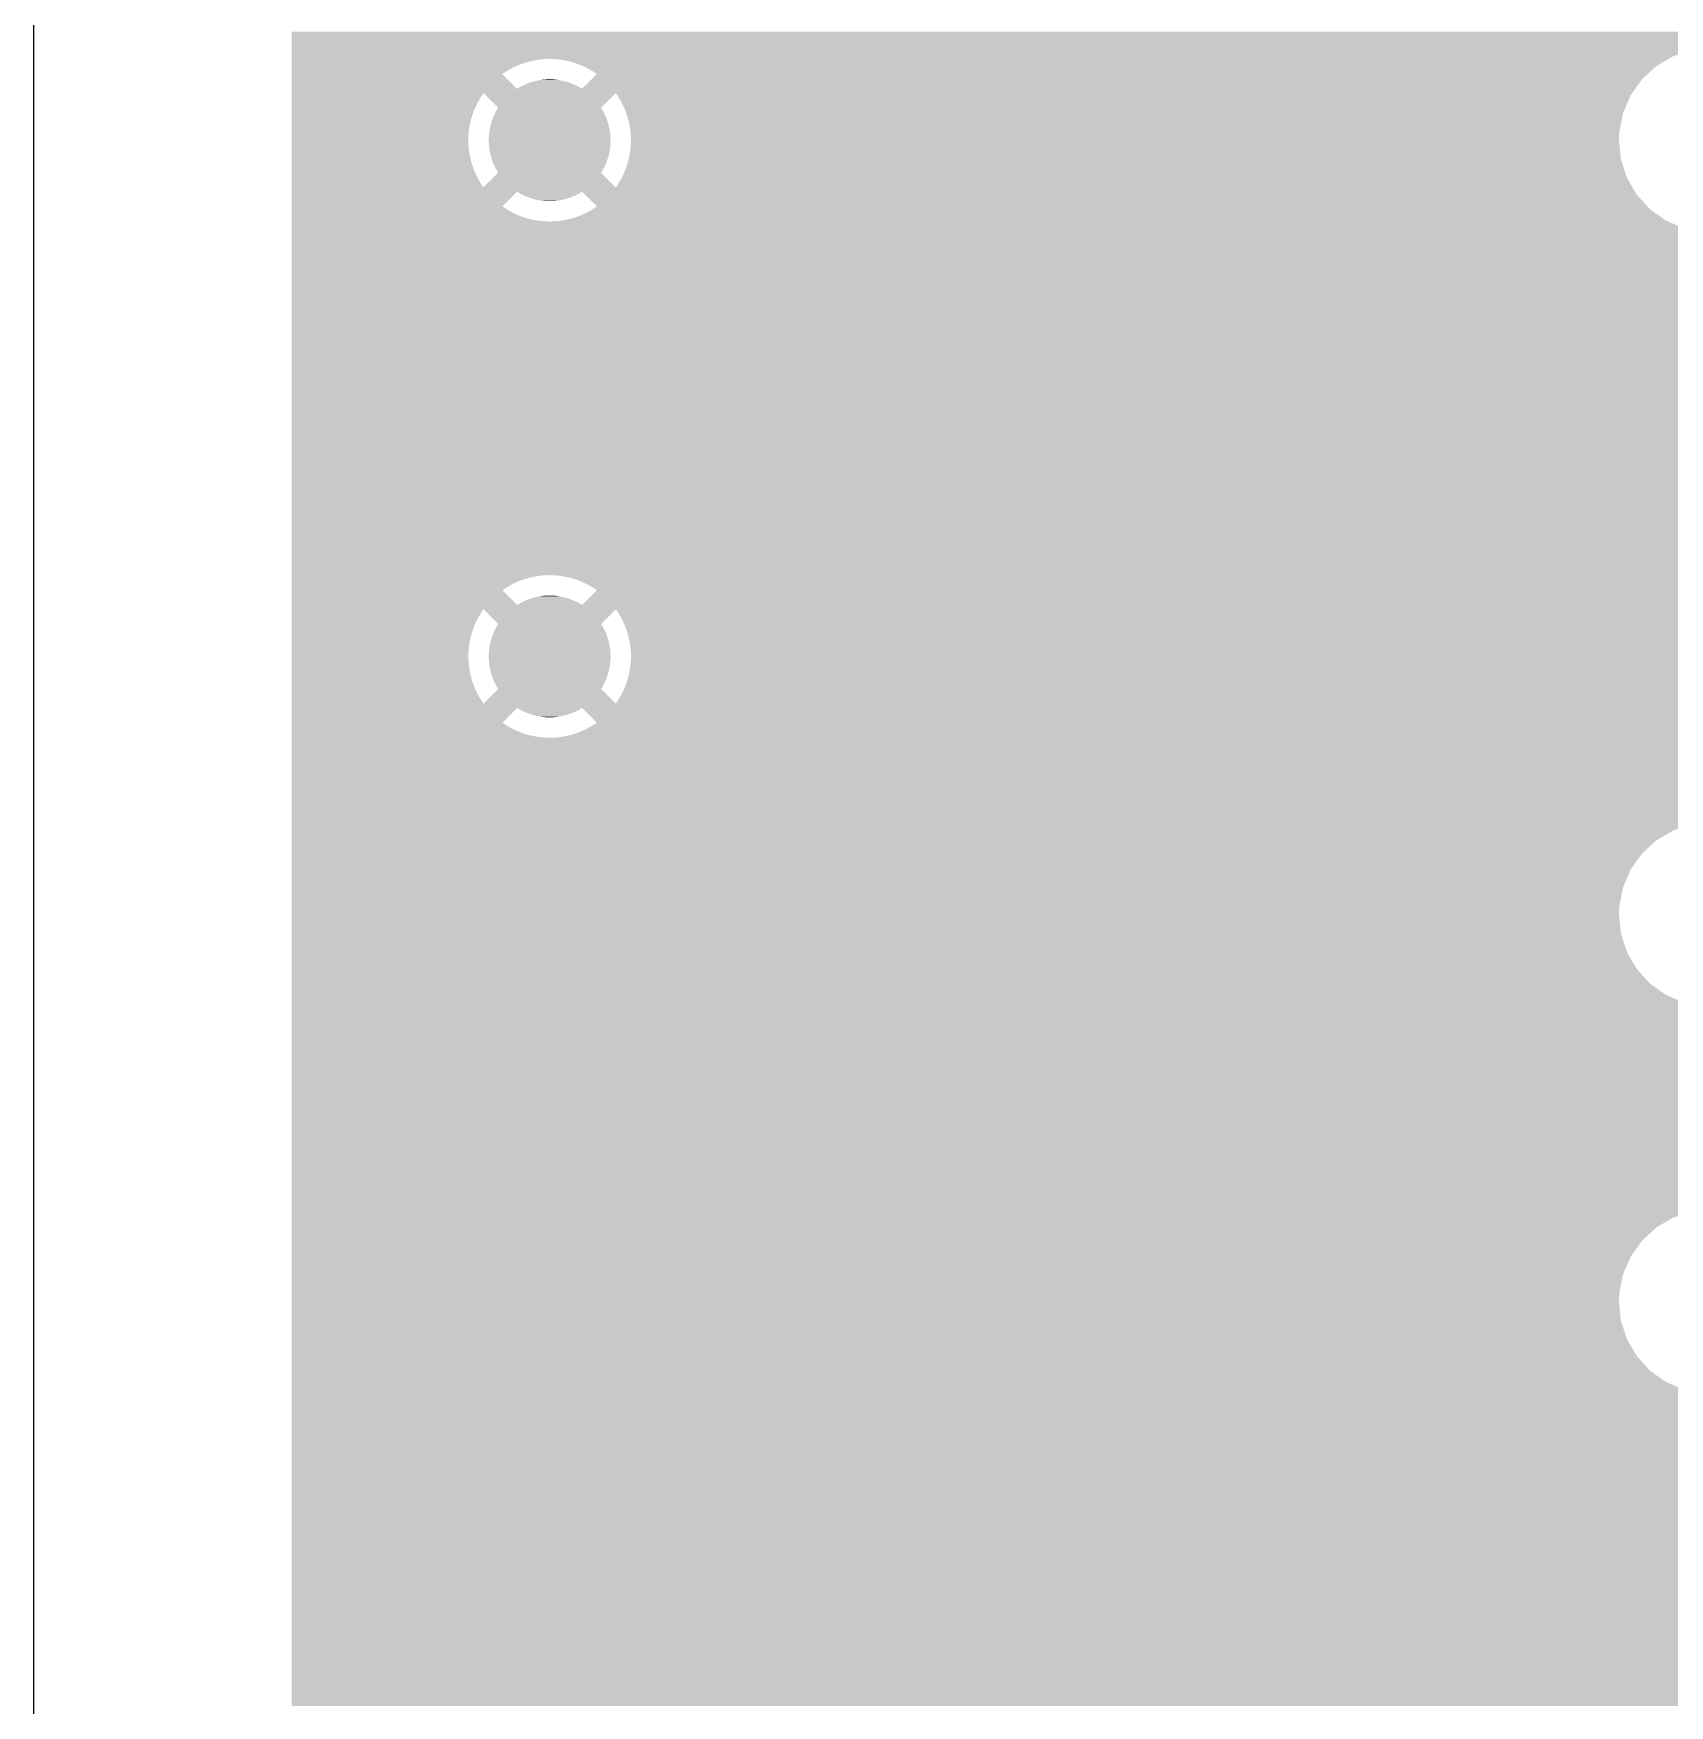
# Model space of a CAD drawing. Extents: x 295 to 953, y 10 to 290.
# Drawn here: x 580.48 to 596.58, y 150.48 to 166.94 of the extents above; entities that cross this region are included whole.
import ezdxf

# ---------------------------------------------------------------- set-up
doc = ezdxf.new("R2010")
doc.units = 0
doc.header["$LTSCALE"] = 5
doc.header["$MEASUREMENT"] = 0
doc.layers.add('FROMC1', color=7, linetype='CONTINUOUS')

msp = doc.modelspace()

# ---------------------------------------------------------------- linework, layer by layer
at = {"layer": 'FROMC1'}
msp.add_line((580.478, 263.995), (580.478, 75.999), dxfattribs=at)
msp.add_line((580.478, 263.995), (580.478, 75.999), dxfattribs=at)
for points in [[(583.018, 166.919), (583.018, 166.954), (626.929, 166.919), (626.925, 166.954)], [(583.018, 166.899), (583.018, 166.919), (612.037, 166.899), (612.228, 166.919)], [(583.018, 166.839), (583.018, 166.899), (611.855, 166.839), (612.037, 166.899)], [(583.018, 166.792), (583.018, 166.839), (611.775, 166.792), (611.855, 166.839)], [(583.018, 166.772), (583.018, 166.792), (596.797, 166.772), (596.988, 166.792)], [(583.018, 166.712), (583.018, 166.772), (596.615, 166.712), (596.797, 166.772)], [(583.018, 166.685), (583.018, 166.712), (596.569, 166.685), (596.615, 166.712)], [(583.018, 166.682), (583.018, 166.685), (585.483, 166.682), (585.54, 166.685)], [(583.018, 166.674), (583.018, 166.682), (585.427, 166.674), (585.483, 166.682)], [(583.018, 166.663), (583.018, 166.674), (585.371, 166.663), (585.427, 166.674)], [(583.018, 166.648), (583.018, 166.663), (585.316, 166.648), (585.371, 166.663)], [(583.018, 166.629), (583.018, 166.648), (585.262, 166.629), (585.316, 166.648)], [(583.018, 166.606), (583.018, 166.629), (585.21, 166.606), (585.262, 166.629)], [(583.018, 166.579), (583.018, 166.606), (585.159, 166.579), (585.21, 166.606)], [(583.018, 166.549), (583.018, 166.579), (585.111, 166.549), (585.159, 166.579)], [(583.018, 166.536), (583.018, 166.549), (585.093, 166.536), (585.111, 166.549)], [(585.597, 166.684), (585.54, 166.685), (596.568, 166.684), (596.569, 166.685)], [(585.654, 166.679), (585.597, 166.684), (596.56, 166.679), (596.568, 166.684)], [(585.71, 166.67), (585.654, 166.679), (596.544, 166.67), (596.56, 166.679)], [(585.766, 166.658), (585.71, 166.67), (596.522, 166.658), (596.544, 166.67)], [(585.82, 166.641), (585.766, 166.658), (596.494, 166.641), (596.522, 166.658)], [(585.873, 166.62), (585.82, 166.641), (596.458, 166.62), (596.494, 166.641)], [(585.885, 166.615), (585.873, 166.62), (596.449, 166.615), (596.458, 166.62)], [(585.925, 166.596), (585.885, 166.615), (596.429, 166.596), (596.449, 166.615)], [(585.975, 166.568), (585.925, 166.596), (596.398, 166.568), (596.429, 166.596)], [(586.022, 166.536), (585.975, 166.568), (596.364, 166.536), (596.398, 166.568)], [(583.018, 166.392), (583.018, 166.536), (585.237, 166.392), (585.093, 166.536)], [(583.018, 166.35), (583.018, 166.392), (596.211, 166.35), (596.242, 166.392)], [(583.018, 166.392), (583.018, 166.392), (585.238, 166.392), (585.237, 166.392)], [(585.238, 166.392), (585.266, 166.409), (585.878, 166.392), (585.848, 166.409)], [(585.266, 166.409), (585.281, 166.416), (585.848, 166.409), (585.835, 166.416)], [(585.281, 166.416), (585.31, 166.431), (585.835, 166.416), (585.804, 166.431)], [(585.31, 166.431), (585.326, 166.437), (585.804, 166.431), (585.79, 166.437)], [(585.326, 166.437), (585.356, 166.45), (585.79, 166.437), (585.758, 166.45)], [(585.356, 166.45), (585.373, 166.455), (585.758, 166.45), (585.744, 166.455)], [(585.373, 166.455), (585.403, 166.464), (585.744, 166.455), (585.71, 166.464)], [(585.403, 166.464), (585.421, 166.468), (585.71, 166.464), (585.696, 166.468)], [(585.421, 166.468), (585.451, 166.475), (585.696, 166.468), (585.661, 166.475)], [(585.451, 166.475), (585.47, 166.478), (585.661, 166.475), (585.648, 166.478)], [(585.47, 166.478), (585.5, 166.482), (585.648, 166.478), (585.611, 166.482)], [(585.5, 166.482), (585.524, 166.483), (585.611, 166.482), (585.599, 166.483)], [(585.524, 166.483), (585.55, 166.484), (585.599, 166.483), (585.55, 166.484)], [(585.878, 166.392), (585.971, 166.485), (596.242, 166.392), (596.308, 166.485)], [(585.971, 166.485), (586.022, 166.536), (596.308, 166.485), (596.364, 166.536)], [(583.018, 166.302), (583.018, 166.35), (584.875, 166.302), (584.906, 166.35)], [(583.018, 166.252), (583.018, 166.302), (584.847, 166.252), (584.875, 166.302)], [(583.018, 166.201), (583.018, 166.252), (584.822, 166.201), (584.847, 166.252)], [(585.051, 166.205), (584.906, 166.35), (586.064, 166.205), (586.209, 166.35)], [(586.223, 166.329), (586.209, 166.35), (596.197, 166.329), (596.211, 166.35)], [(586.231, 166.317), (586.223, 166.329), (596.192, 166.317), (596.197, 166.329)], [(586.26, 166.268), (586.231, 166.317), (596.171, 166.268), (596.192, 166.317)], [(586.286, 166.217), (586.26, 166.268), (596.149, 166.217), (596.171, 166.268)], [(586.307, 166.164), (586.286, 166.217), (596.126, 166.164), (596.149, 166.217)], [(583.018, 166.148), (583.018, 166.201), (584.802, 166.148), (584.822, 166.201)], [(583.018, 166.093), (583.018, 166.148), (584.785, 166.093), (584.802, 166.148)], [(583.018, 166.038), (583.018, 166.093), (584.772, 166.038), (584.785, 166.093)], [(584.977, 166.032), (584.988, 166.071), (586.139, 166.032), (586.127, 166.071)], [(584.988, 166.071), (584.991, 166.079), (586.127, 166.071), (586.125, 166.079)], [(584.991, 166.079), (585.005, 166.118), (586.125, 166.079), (586.11, 166.118)], [(585.005, 166.118), (585.009, 166.125), (586.11, 166.118), (586.107, 166.125)], [(585.009, 166.125), (585.026, 166.162), (586.107, 166.125), (586.089, 166.162)], [(585.026, 166.162), (585.03, 166.169), (586.089, 166.162), (586.085, 166.169)], [(585.03, 166.169), (585.051, 166.205), (586.085, 166.169), (586.064, 166.205)], [(586.311, 166.153), (586.307, 166.164), (596.121, 166.153), (596.126, 166.164)], [(586.325, 166.11), (586.311, 166.153), (596.113, 166.11), (596.121, 166.153)], [(586.339, 166.055), (586.325, 166.11), (596.102, 166.055), (596.113, 166.11)], [(586.35, 165.999), (586.339, 166.055), (596.091, 165.999), (596.102, 166.055)], [(583.018, 165.981), (583.018, 166.038), (584.763, 165.981), (584.772, 166.038)], [(583.018, 165.924), (583.018, 165.981), (584.758, 165.924), (584.763, 165.981)], [(583.018, 165.867), (583.018, 165.924), (584.758, 165.867), (584.758, 165.924)], [(584.958, 165.885), (584.96, 165.926), (586.157, 165.885), (586.155, 165.926)], [(584.96, 165.844), (584.958, 165.885), (586.156, 165.844), (586.157, 165.885)], [(584.96, 165.934), (584.965, 165.975), (586.155, 165.934), (586.15, 165.975)], [(584.96, 165.926), (584.96, 165.934), (586.155, 165.926), (586.155, 165.934)], [(584.965, 165.975), (584.967, 165.983), (586.15, 165.975), (586.149, 165.983)], [(584.967, 165.983), (584.974, 166.024), (586.149, 165.983), (586.14, 166.024)], [(584.974, 166.024), (584.977, 166.032), (586.14, 166.024), (586.139, 166.032)], [(586.353, 165.965), (586.35, 165.999), (596.084, 165.965), (596.091, 165.999)], [(586.356, 165.942), (586.353, 165.965), (596.083, 165.942), (596.084, 165.965)], [(586.358, 165.885), (586.356, 165.942), (596.081, 165.885), (596.083, 165.942)], [(586.357, 165.846), (586.358, 165.885), (596.085, 165.846), (596.081, 165.885)], [(583.018, 165.811), (583.018, 165.867), (584.761, 165.811), (584.758, 165.867)], [(583.018, 165.754), (583.018, 165.811), (584.768, 165.754), (584.761, 165.811)], [(583.018, 165.698), (583.018, 165.754), (584.78, 165.698), (584.768, 165.754)], [(584.96, 165.836), (584.96, 165.844), (586.155, 165.836), (586.156, 165.844)], [(584.965, 165.795), (584.96, 165.836), (586.15, 165.795), (586.155, 165.836)], [(584.966, 165.787), (584.965, 165.795), (586.149, 165.787), (586.15, 165.795)], [(584.975, 165.746), (584.966, 165.787), (586.141, 165.746), (586.149, 165.787)], [(584.976, 165.738), (584.975, 165.746), (586.139, 165.738), (586.141, 165.746)], [(584.988, 165.699), (584.976, 165.738), (586.127, 165.699), (586.139, 165.738)], [(586.334, 165.694), (586.343, 165.732), (596.101, 165.694), (596.097, 165.732)], [(586.343, 165.732), (586.352, 165.789), (596.097, 165.732), (596.091, 165.789)], [(586.352, 165.789), (586.357, 165.846), (596.091, 165.789), (596.085, 165.846)], [(583.018, 165.643), (583.018, 165.698), (584.795, 165.643), (584.78, 165.698)], [(583.018, 165.59), (583.018, 165.643), (584.814, 165.59), (584.795, 165.643)], [(583.018, 165.537), (583.018, 165.59), (584.837, 165.537), (584.814, 165.59)], [(584.906, 165.42), (585.051, 165.565), (586.209, 165.42), (586.064, 165.565)], [(584.99, 165.691), (584.988, 165.699), (586.124, 165.691), (586.127, 165.699)], [(585.005, 165.652), (584.99, 165.691), (586.11, 165.652), (586.124, 165.691)], [(585.008, 165.645), (585.005, 165.652), (586.107, 165.645), (586.11, 165.652)], [(585.026, 165.608), (585.008, 165.645), (586.089, 165.608), (586.107, 165.645)], [(585.03, 165.601), (585.026, 165.608), (586.085, 165.601), (586.089, 165.608)], [(585.051, 165.565), (585.03, 165.601), (586.064, 165.565), (586.085, 165.601)], [(586.268, 165.518), (586.293, 165.569), (596.159, 165.518), (596.142, 165.569)], [(586.293, 165.569), (586.313, 165.622), (596.142, 165.569), (596.125, 165.622)], [(586.313, 165.622), (586.33, 165.677), (596.125, 165.622), (596.107, 165.677)], [(586.33, 165.677), (586.334, 165.694), (596.107, 165.677), (596.101, 165.694)], [(583.018, 165.487), (583.018, 165.537), (584.864, 165.487), (584.837, 165.537)], [(583.018, 165.438), (583.018, 165.487), (584.894, 165.438), (584.864, 165.487)], [(583.018, 165.42), (583.018, 165.438), (584.906, 165.42), (584.894, 165.438)], [(583.018, 165.378), (583.018, 165.42), (596.239, 165.378), (596.215, 165.42)], [(586.209, 165.42), (586.24, 165.468), (596.215, 165.42), (596.187, 165.468)], [(586.24, 165.468), (586.265, 165.512), (596.187, 165.468), (596.161, 165.512)], [(586.265, 165.512), (586.268, 165.518), (596.161, 165.512), (596.159, 165.518)], [(583.018, 165.234), (583.018, 165.378), (585.093, 165.234), (585.237, 165.378)], [(583.018, 165.378), (583.018, 165.378), (585.237, 165.378), (585.238, 165.378)], [(583.018, 165.202), (583.018, 165.234), (585.141, 165.202), (585.093, 165.234)], [(585.267, 165.361), (585.238, 165.378), (585.849, 165.361), (585.878, 165.378)], [(585.28, 165.354), (585.267, 165.361), (585.834, 165.354), (585.849, 165.361)], [(585.311, 165.339), (585.28, 165.354), (585.805, 165.339), (585.834, 165.354)], [(585.325, 165.333), (585.311, 165.339), (585.789, 165.333), (585.805, 165.339)], [(585.357, 165.32), (585.325, 165.333), (585.759, 165.32), (585.789, 165.333)], [(585.371, 165.315), (585.357, 165.32), (585.742, 165.315), (585.759, 165.32)], [(585.405, 165.306), (585.371, 165.315), (585.712, 165.306), (585.742, 165.315)], [(585.419, 165.302), (585.405, 165.306), (585.694, 165.302), (585.712, 165.306)], [(585.454, 165.295), (585.419, 165.302), (585.664, 165.295), (585.694, 165.302)], [(585.467, 165.292), (585.454, 165.295), (585.645, 165.292), (585.664, 165.295)], [(585.504, 165.288), (585.467, 165.292), (585.615, 165.288), (585.645, 165.292)], [(585.516, 165.287), (585.504, 165.288), (585.591, 165.287), (585.615, 165.288)], [(585.565, 165.286), (585.516, 165.287), (585.565, 165.286), (585.591, 165.287)], [(585.909, 165.347), (585.878, 165.378), (596.258, 165.347), (596.239, 165.378)], [(586.022, 165.234), (585.909, 165.347), (596.361, 165.234), (596.258, 165.347)], [(585.979, 165.205), (586.004, 165.221), (596.387, 165.205), (596.373, 165.221)], [(586.004, 165.221), (586.022, 165.234), (596.373, 165.221), (596.361, 165.234)], [(583.018, 165.174), (583.018, 165.202), (585.19, 165.174), (585.141, 165.202)], [(583.018, 165.15), (583.018, 165.174), (585.242, 165.15), (585.19, 165.174)], [(583.018, 165.129), (583.018, 165.15), (585.295, 165.129), (585.242, 165.15)], [(583.018, 165.112), (583.018, 165.129), (585.349, 165.112), (585.295, 165.129)], [(583.018, 165.1), (583.018, 165.112), (585.405, 165.1), (585.349, 165.112)], [(583.018, 165.091), (583.018, 165.1), (585.461, 165.091), (585.405, 165.1)], [(583.018, 165.086), (583.018, 165.091), (585.518, 165.086), (585.461, 165.091)], [(583.018, 165.085), (583.018, 165.086), (585.575, 165.085), (585.518, 165.086)], [(583.018, 165.019), (583.018, 165.085), (596.72, 165.019), (596.565, 165.085)], [(585.575, 165.085), (585.632, 165.088), (596.565, 165.085), (596.558, 165.088)], [(585.632, 165.088), (585.679, 165.094), (596.558, 165.088), (596.543, 165.094)], [(585.679, 165.094), (585.689, 165.096), (596.543, 165.094), (596.542, 165.096)], [(585.689, 165.096), (585.744, 165.107), (596.542, 165.096), (596.526, 165.107)], [(585.744, 165.107), (585.799, 165.122), (596.526, 165.107), (596.504, 165.122)], [(585.799, 165.122), (585.853, 165.141), (596.504, 165.122), (596.477, 165.141)], [(585.853, 165.141), (585.905, 165.164), (596.477, 165.141), (596.445, 165.164)], [(585.905, 165.164), (585.956, 165.191), (596.445, 165.164), (596.408, 165.191)], [(585.956, 165.191), (585.979, 165.205), (596.408, 165.191), (596.387, 165.205)], [(583.018, 164.982), (583.018, 165.019), (596.908, 164.982), (596.72, 165.019)], [(583.018, 164.978), (583.018, 164.982), (596.988, 164.978), (596.908, 164.982)], [(583.018, 164.877), (583.018, 164.978), (655.216, 164.877), (655.183, 164.978)], [(583.018, 164.78), (583.018, 164.877), (655.273, 164.78), (655.216, 164.877)], [(583.018, 164.777), (583.018, 164.78), (634.759, 164.777), (634.816, 164.78)], [(583.018, 164.769), (583.018, 164.777), (634.703, 164.769), (634.759, 164.777)], [(583.018, 164.758), (583.018, 164.769), (634.647, 164.758), (634.703, 164.769)], [(583.018, 164.743), (583.018, 164.758), (634.592, 164.743), (634.647, 164.758)], [(583.018, 164.724), (583.018, 164.743), (634.538, 164.724), (634.592, 164.743)], [(583.018, 164.701), (583.018, 164.724), (634.486, 164.701), (634.538, 164.724)], [(583.018, 164.674), (583.018, 164.701), (634.435, 164.674), (634.486, 164.701)], [(583.018, 164.644), (583.018, 164.674), (634.387, 164.644), (634.435, 164.674)], [(583.018, 164.631), (583.018, 164.644), (634.369, 164.631), (634.387, 164.644)], [(583.018, 164.487), (583.018, 164.631), (634.513, 164.487), (634.369, 164.631)], [(583.018, 164.459), (583.018, 164.487), (655.598, 164.459), (655.56, 164.487)], [(583.018, 164.487), (583.018, 164.487), (634.514, 164.487), (634.513, 164.487)], [(583.018, 164.445), (583.018, 164.459), (655.633, 164.445), (655.598, 164.459)], [(583.018, 164.397), (583.018, 164.445), (634.151, 164.397), (634.182, 164.445)], [(583.018, 164.371), (583.018, 164.397), (634.136, 164.371), (634.151, 164.397)], [(583.018, 164.351), (583.018, 164.371), (628.479, 164.351), (628.738, 164.371)], [(583.018, 164.29), (583.018, 164.351), (628.226, 164.29), (628.479, 164.351)], [(583.018, 164.192), (583.018, 164.29), (627.986, 164.192), (628.226, 164.29)], [(583.018, 164.056), (583.018, 164.192), (627.765, 164.056), (627.986, 164.192)], [(583.018, 163.888), (583.018, 164.056), (627.567, 163.888), (627.765, 164.056)], [(583.018, 163.691), (583.018, 163.888), (627.397, 163.691), (627.567, 163.888)], [(583.018, 163.471), (583.018, 163.691), (627.261, 163.471), (627.397, 163.691)], [(583.018, 163.231), (583.018, 163.471), (627.16, 163.231), (627.261, 163.471)], [(583.018, 162.979), (583.018, 163.231), (627.098, 162.979), (627.16, 163.231)], [(583.018, 162.71), (583.018, 162.979), (627.076, 162.71), (627.098, 162.979)], [(583.018, 162.451), (583.018, 162.71), (627.097, 162.451), (627.076, 162.71)], [(583.018, 162.199), (583.018, 162.451), (627.157, 162.199), (627.097, 162.451)], [(583.018, 161.959), (583.018, 162.199), (627.256, 161.959), (627.157, 162.199)], [(583.018, 161.737), (583.018, 161.959), (627.391, 161.737), (627.256, 161.959)], [(583.018, 161.605), (583.018, 161.737), (627.503, 161.605), (627.391, 161.737)], [(583.018, 161.602), (583.018, 161.605), (585.483, 161.602), (585.54, 161.605)], [(583.018, 161.594), (583.018, 161.602), (585.427, 161.594), (585.483, 161.602)], [(585.597, 161.604), (585.54, 161.605), (627.504, 161.604), (627.503, 161.605)], [(585.654, 161.599), (585.597, 161.604), (627.508, 161.599), (627.504, 161.604)], [(583.018, 161.583), (583.018, 161.594), (585.371, 161.583), (585.427, 161.594)], [(583.018, 161.568), (583.018, 161.583), (585.316, 161.568), (585.371, 161.583)], [(583.018, 161.549), (583.018, 161.568), (585.262, 161.549), (585.316, 161.568)], [(583.018, 161.526), (583.018, 161.549), (585.21, 161.526), (585.262, 161.549)], [(583.018, 161.499), (583.018, 161.526), (585.159, 161.499), (585.21, 161.526)], [(583.018, 161.469), (583.018, 161.499), (585.111, 161.469), (585.159, 161.499)], [(583.018, 161.456), (583.018, 161.469), (585.093, 161.456), (585.111, 161.469)], [(583.018, 161.312), (583.018, 161.456), (585.237, 161.312), (585.093, 161.456)], [(585.71, 161.59), (585.654, 161.599), (627.516, 161.59), (627.508, 161.599)], [(585.766, 161.578), (585.71, 161.59), (627.527, 161.578), (627.516, 161.59)], [(585.82, 161.561), (585.766, 161.578), (627.541, 161.561), (627.527, 161.578)], [(585.873, 161.54), (585.82, 161.561), (627.558, 161.54), (627.541, 161.561)], [(585.876, 161.539), (585.873, 161.54), (627.559, 161.539), (627.558, 161.54)], [(585.925, 161.516), (585.876, 161.539), (627.586, 161.516), (627.559, 161.539)], [(585.975, 161.488), (585.925, 161.516), (627.619, 161.488), (627.586, 161.516)], [(585.936, 161.37), (586.022, 161.456), (627.756, 161.37), (627.655, 161.456)], [(586.022, 161.456), (585.975, 161.488), (627.655, 161.456), (627.619, 161.488)], [(583.018, 161.27), (583.018, 161.312), (627.918, 161.27), (627.85, 161.312)], [(583.018, 161.312), (583.018, 161.312), (585.238, 161.312), (585.237, 161.312)], [(585.238, 161.312), (585.266, 161.329), (585.878, 161.312), (585.848, 161.329)], [(585.266, 161.329), (585.281, 161.336), (585.848, 161.329), (585.835, 161.336)], [(585.281, 161.336), (585.31, 161.351), (585.835, 161.336), (585.804, 161.351)], [(585.31, 161.351), (585.326, 161.357), (585.804, 161.351), (585.79, 161.357)], [(585.326, 161.357), (585.356, 161.37), (585.79, 161.357), (585.758, 161.37)], [(585.356, 161.37), (585.373, 161.375), (585.758, 161.37), (585.744, 161.375)], [(585.373, 161.375), (585.403, 161.384), (585.744, 161.375), (585.71, 161.384)], [(585.403, 161.384), (585.421, 161.388), (585.71, 161.384), (585.696, 161.388)], [(585.421, 161.388), (585.451, 161.395), (585.696, 161.388), (585.661, 161.395)], [(585.451, 161.395), (585.47, 161.398), (585.661, 161.395), (585.648, 161.398)], [(585.47, 161.398), (585.5, 161.402), (585.648, 161.398), (585.611, 161.402)], [(585.5, 161.402), (585.524, 161.403), (585.611, 161.402), (585.599, 161.403)], [(585.524, 161.403), (585.55, 161.404), (585.599, 161.403), (585.55, 161.404)], [(585.878, 161.312), (585.936, 161.37), (627.85, 161.312), (627.756, 161.37)], [(583.018, 161.222), (583.018, 161.27), (584.875, 161.222), (584.906, 161.27)], [(583.018, 161.172), (583.018, 161.222), (584.847, 161.172), (584.875, 161.222)], [(583.018, 161.121), (583.018, 161.172), (584.822, 161.121), (584.847, 161.172)], [(583.018, 161.068), (583.018, 161.121), (584.802, 161.068), (584.822, 161.121)], [(585.051, 161.125), (584.906, 161.27), (586.064, 161.125), (586.209, 161.27)], [(585.03, 161.089), (585.051, 161.125), (586.085, 161.089), (586.064, 161.125)], [(586.231, 161.237), (586.209, 161.27), (627.971, 161.237), (627.918, 161.27)], [(586.233, 161.233), (586.231, 161.237), (627.977, 161.233), (627.971, 161.237)], [(586.26, 161.188), (586.233, 161.233), (628.085, 161.188), (627.977, 161.233)], [(586.286, 161.137), (586.26, 161.188), (628.207, 161.137), (628.085, 161.188)], [(586.287, 161.133), (586.286, 161.137), (628.216, 161.133), (628.207, 161.137)], [(586.307, 161.084), (586.287, 161.133), (628.414, 161.084), (628.216, 161.133)], [(583.018, 161.013), (583.018, 161.068), (584.785, 161.013), (584.802, 161.068)], [(583.018, 160.958), (583.018, 161.013), (584.772, 160.958), (584.785, 161.013)], [(583.018, 160.901), (583.018, 160.958), (584.763, 160.901), (584.772, 160.958)], [(584.967, 160.903), (584.974, 160.944), (586.149, 160.903), (586.14, 160.944)], [(584.974, 160.944), (584.977, 160.952), (586.14, 160.944), (586.139, 160.952)], [(584.977, 160.952), (584.988, 160.991), (586.139, 160.952), (586.127, 160.991)], [(584.988, 160.991), (584.991, 160.999), (586.127, 160.991), (586.125, 160.999)], [(584.991, 160.999), (585.005, 161.038), (586.125, 160.999), (586.11, 161.038)], [(585.005, 161.038), (585.009, 161.045), (586.11, 161.038), (586.107, 161.045)], [(585.009, 161.045), (585.026, 161.082), (586.107, 161.045), (586.089, 161.082)], [(585.026, 161.082), (585.03, 161.089), (586.089, 161.082), (586.085, 161.089)], [(586.312, 161.071), (586.307, 161.084), (628.468, 161.071), (628.414, 161.084)], [(586.319, 161.049), (586.312, 161.071), (628.738, 161.049), (628.468, 161.071)], [(586.325, 161.03), (586.319, 161.049), (644.976, 161.03), (645.034, 161.049)], [(586.334, 160.997), (586.325, 161.03), (644.875, 160.997), (644.976, 161.03)], [(586.339, 160.975), (586.334, 160.997), (644.837, 160.975), (644.875, 160.997)], [(586.35, 160.919), (586.339, 160.975), (644.742, 160.919), (644.837, 160.975)], [(583.018, 160.844), (583.018, 160.901), (584.758, 160.844), (584.763, 160.901)], [(583.018, 160.787), (583.018, 160.844), (584.758, 160.787), (584.758, 160.844)], [(583.018, 160.731), (583.018, 160.787), (584.761, 160.731), (584.758, 160.787)], [(584.958, 160.805), (584.96, 160.846), (586.157, 160.805), (586.155, 160.846)], [(584.96, 160.764), (584.958, 160.805), (586.156, 160.764), (586.157, 160.805)], [(584.96, 160.854), (584.965, 160.895), (586.155, 160.854), (586.15, 160.895)], [(584.96, 160.846), (584.96, 160.854), (586.155, 160.846), (586.155, 160.854)], [(584.965, 160.895), (584.967, 160.903), (586.15, 160.895), (586.149, 160.903)], [(586.352, 160.9), (586.35, 160.919), (644.709, 160.9), (644.742, 160.919)], [(586.356, 160.862), (586.352, 160.9), (644.668, 160.862), (644.709, 160.9)], [(586.358, 160.805), (586.356, 160.862), (644.606, 160.805), (644.668, 160.862)], [(586.357, 160.77), (586.358, 160.805), (644.568, 160.77), (644.606, 160.805)], [(583.018, 160.674), (583.018, 160.731), (584.768, 160.674), (584.761, 160.731)], [(583.018, 160.618), (583.018, 160.674), (584.78, 160.618), (584.768, 160.674)], [(583.018, 160.563), (583.018, 160.618), (584.795, 160.563), (584.78, 160.618)], [(584.96, 160.756), (584.96, 160.764), (586.155, 160.756), (586.156, 160.764)], [(584.965, 160.715), (584.96, 160.756), (586.15, 160.715), (586.155, 160.756)], [(584.966, 160.707), (584.965, 160.715), (586.149, 160.707), (586.15, 160.715)], [(584.975, 160.666), (584.966, 160.707), (586.141, 160.666), (586.149, 160.707)], [(584.976, 160.658), (584.975, 160.666), (586.139, 160.658), (586.141, 160.666)], [(584.988, 160.619), (584.976, 160.658), (586.127, 160.619), (586.139, 160.658)], [(584.99, 160.611), (584.988, 160.619), (586.124, 160.611), (586.127, 160.619)], [(586.33, 160.597), (586.334, 160.614), (644.45, 160.597), (644.457, 160.614)], [(586.334, 160.614), (586.343, 160.652), (644.457, 160.614), (644.484, 160.652)], [(586.343, 160.652), (586.352, 160.709), (644.484, 160.652), (644.524, 160.709)], [(586.352, 160.709), (586.357, 160.766), (644.524, 160.709), (644.565, 160.766)], [(586.357, 160.766), (586.357, 160.77), (644.565, 160.766), (644.568, 160.77)], [(583.018, 160.51), (583.018, 160.563), (584.814, 160.51), (584.795, 160.563)], [(583.018, 160.457), (583.018, 160.51), (584.837, 160.457), (584.814, 160.51)], [(583.018, 160.407), (583.018, 160.457), (584.864, 160.407), (584.837, 160.457)], [(584.906, 160.34), (585.051, 160.485), (586.209, 160.34), (586.064, 160.485)], [(585.005, 160.572), (584.99, 160.611), (586.11, 160.572), (586.124, 160.611)], [(585.008, 160.565), (585.005, 160.572), (586.107, 160.565), (586.11, 160.572)], [(585.026, 160.528), (585.008, 160.565), (586.089, 160.528), (586.107, 160.565)], [(585.03, 160.521), (585.026, 160.528), (586.085, 160.521), (586.089, 160.528)], [(585.051, 160.485), (585.03, 160.521), (586.064, 160.485), (586.085, 160.521)], [(586.268, 160.438), (586.293, 160.489), (644.381, 160.438), (644.403, 160.489)], [(586.293, 160.489), (586.313, 160.542), (644.403, 160.489), (644.426, 160.542)], [(586.313, 160.542), (586.33, 160.597), (644.426, 160.542), (644.45, 160.597)], [(583.018, 160.358), (583.018, 160.407), (584.894, 160.358), (584.864, 160.407)], [(583.018, 160.34), (583.018, 160.358), (584.906, 160.34), (584.894, 160.358)], [(583.018, 160.298), (583.018, 160.34), (644.354, 160.298), (644.362, 160.34)], [(583.018, 160.154), (583.018, 160.298), (585.093, 160.154), (585.237, 160.298)], [(583.018, 160.298), (583.018, 160.298), (585.237, 160.298), (585.238, 160.298)], [(585.267, 160.281), (585.238, 160.298), (585.849, 160.281), (585.878, 160.298)], [(585.926, 160.25), (585.878, 160.298), (644.344, 160.25), (644.354, 160.298)], [(586.209, 160.34), (586.24, 160.388), (644.362, 160.34), (644.371, 160.388)], [(586.24, 160.388), (586.268, 160.438), (644.371, 160.388), (644.381, 160.438)], [(583.018, 160.122), (583.018, 160.154), (585.141, 160.122), (585.093, 160.154)], [(583.018, 160.094), (583.018, 160.122), (585.19, 160.094), (585.141, 160.122)], [(585.28, 160.274), (585.267, 160.281), (585.834, 160.274), (585.849, 160.281)], [(585.311, 160.259), (585.28, 160.274), (585.805, 160.259), (585.834, 160.274)], [(585.325, 160.253), (585.311, 160.259), (585.789, 160.253), (585.805, 160.259)], [(585.357, 160.24), (585.325, 160.253), (585.759, 160.24), (585.789, 160.253)], [(585.371, 160.235), (585.357, 160.24), (585.742, 160.235), (585.759, 160.24)], [(585.405, 160.226), (585.371, 160.235), (585.712, 160.226), (585.742, 160.235)], [(585.419, 160.222), (585.405, 160.226), (585.694, 160.222), (585.712, 160.226)], [(585.454, 160.215), (585.419, 160.222), (585.664, 160.215), (585.694, 160.222)], [(585.467, 160.212), (585.454, 160.215), (585.645, 160.212), (585.664, 160.215)], [(585.504, 160.208), (585.467, 160.212), (585.615, 160.208), (585.645, 160.212)], [(585.516, 160.207), (585.504, 160.208), (585.591, 160.207), (585.615, 160.208)], [(585.565, 160.206), (585.516, 160.207), (585.565, 160.206), (585.591, 160.207)], [(586.006, 160.17), (585.926, 160.25), (644.341, 160.17), (644.344, 160.25)], [(585.956, 160.111), (586.004, 160.141), (644.347, 160.111), (644.344, 160.141)], [(586.004, 160.141), (586.022, 160.154), (644.344, 160.141), (644.343, 160.154)], [(586.022, 160.154), (586.006, 160.17), (644.343, 160.154), (644.341, 160.17)], [(583.018, 160.07), (583.018, 160.094), (585.242, 160.07), (585.19, 160.094)], [(583.018, 160.049), (583.018, 160.07), (585.295, 160.049), (585.242, 160.07)], [(583.018, 160.032), (583.018, 160.049), (585.349, 160.032), (585.295, 160.049)], [(583.018, 160.02), (583.018, 160.032), (585.405, 160.02), (585.349, 160.032)], [(583.018, 160.011), (583.018, 160.02), (585.461, 160.011), (585.405, 160.02)], [(583.018, 160.006), (583.018, 160.011), (585.518, 160.006), (585.461, 160.011)], [(583.018, 160.005), (583.018, 160.006), (585.575, 160.005), (585.518, 160.006)], [(583.018, 159.979), (583.018, 160.005), (644.361, 159.979), (644.358, 160.005)], [(583.018, 159.797), (583.018, 159.979), (644.421, 159.797), (644.361, 159.979)], [(585.575, 160.005), (585.632, 160.008), (644.358, 160.005), (644.358, 160.008)], [(585.632, 160.008), (585.689, 160.016), (644.358, 160.008), (644.357, 160.016)], [(585.689, 160.016), (585.744, 160.027), (644.357, 160.016), (644.356, 160.027)], [(585.744, 160.027), (585.799, 160.042), (644.356, 160.027), (644.354, 160.042)], [(585.799, 160.042), (585.853, 160.061), (644.354, 160.042), (644.352, 160.061)], [(585.853, 160.061), (585.905, 160.084), (644.352, 160.061), (644.35, 160.084)], [(585.905, 160.084), (585.956, 160.111), (644.35, 160.084), (644.347, 160.111)], [(583.018, 159.632), (583.018, 159.797), (644.518, 159.632), (644.421, 159.797)], [(583.018, 159.49), (583.018, 159.632), (644.647, 159.49), (644.518, 159.632)], [(583.018, 159.379), (583.018, 159.49), (644.803, 159.379), (644.647, 159.49)], [(583.018, 159.304), (583.018, 159.379), (644.98, 159.304), (644.803, 159.379)], [(583.018, 159.299), (583.018, 159.304), (645.005, 159.299), (644.98, 159.304)], [(583.018, 159.279), (583.018, 159.299), (612.037, 159.279), (612.228, 159.299)], [(583.018, 159.219), (583.018, 159.279), (611.855, 159.219), (612.037, 159.279)], [(583.018, 159.172), (583.018, 159.219), (611.775, 159.172), (611.855, 159.219)], [(583.018, 159.152), (583.018, 159.172), (596.797, 159.152), (596.988, 159.172)], [(583.018, 159.092), (583.018, 159.152), (596.615, 159.092), (596.797, 159.152)], [(583.018, 158.995), (583.018, 159.092), (596.449, 158.995), (596.615, 159.092)], [(583.018, 158.865), (583.018, 158.995), (596.308, 158.865), (596.449, 158.995)], [(583.018, 158.709), (583.018, 158.865), (596.197, 158.709), (596.308, 158.865)], [(583.018, 158.533), (583.018, 158.709), (596.121, 158.533), (596.197, 158.709)], [(583.018, 158.345), (583.018, 158.533), (596.084, 158.345), (596.121, 158.533)], [(583.018, 158.265), (583.018, 158.345), (596.081, 158.265), (596.084, 158.345)], [(583.018, 158.074), (583.018, 158.265), (596.101, 158.074), (596.081, 158.265)], [(583.018, 157.892), (583.018, 158.074), (596.161, 157.892), (596.101, 158.074)], [(583.018, 157.727), (583.018, 157.892), (596.258, 157.727), (596.161, 157.892)], [(583.018, 157.585), (583.018, 157.727), (596.387, 157.585), (596.258, 157.727)], [(583.018, 157.474), (583.018, 157.585), (596.543, 157.474), (596.387, 157.585)], [(583.018, 157.399), (583.018, 157.474), (596.72, 157.399), (596.543, 157.474)], [(583.018, 157.362), (583.018, 157.399), (596.908, 157.362), (596.72, 157.399)], [(583.018, 157.358), (583.018, 157.362), (596.988, 157.358), (596.908, 157.362)], [(583.018, 157.119), (583.018, 157.358), (627.157, 157.119), (627.1, 157.358)], [(583.018, 156.879), (583.018, 157.119), (627.256, 156.879), (627.157, 157.119)], [(583.018, 156.657), (583.018, 156.879), (627.391, 156.657), (627.256, 156.879)], [(583.018, 156.459), (583.018, 156.657), (627.559, 156.459), (627.391, 156.657)], [(583.018, 156.29), (583.018, 156.459), (627.756, 156.29), (627.559, 156.459)], [(583.018, 156.153), (583.018, 156.29), (627.977, 156.153), (627.756, 156.29)], [(583.018, 156.053), (583.018, 156.153), (628.216, 156.053), (627.977, 156.153)], [(583.018, 155.991), (583.018, 156.053), (628.468, 155.991), (628.216, 156.053)], [(583.018, 155.969), (583.018, 155.991), (628.738, 155.969), (628.468, 155.991)], [(583.018, 155.917), (583.018, 155.969), (642.335, 155.917), (642.494, 155.969)], [(583.018, 155.82), (583.018, 155.917), (642.169, 155.82), (642.335, 155.917)], [(583.018, 155.69), (583.018, 155.82), (642.028, 155.69), (642.169, 155.82)], [(583.018, 155.534), (583.018, 155.69), (641.917, 155.534), (642.028, 155.69)], [(583.018, 155.362), (583.018, 155.534), (641.843, 155.362), (641.917, 155.534)], [(583.018, 155.342), (583.018, 155.362), (596.797, 155.342), (596.988, 155.362)], [(583.018, 155.282), (583.018, 155.342), (596.615, 155.282), (596.797, 155.342)], [(583.018, 155.185), (583.018, 155.282), (596.449, 155.185), (596.615, 155.282)], [(583.018, 155.055), (583.018, 155.185), (596.308, 155.055), (596.449, 155.185)], [(583.018, 154.899), (583.018, 155.055), (596.197, 154.899), (596.308, 155.055)], [(583.018, 154.723), (583.018, 154.899), (596.121, 154.723), (596.197, 154.899)], [(583.018, 154.535), (583.018, 154.723), (596.084, 154.535), (596.121, 154.723)], [(583.018, 154.455), (583.018, 154.535), (596.081, 154.455), (596.084, 154.535)], [(583.018, 154.264), (583.018, 154.455), (596.101, 154.264), (596.081, 154.455)], [(583.018, 154.082), (583.018, 154.264), (596.161, 154.082), (596.101, 154.264)], [(583.018, 153.917), (583.018, 154.082), (596.258, 153.917), (596.161, 154.082)], [(583.018, 153.775), (583.018, 153.917), (596.387, 153.775), (596.258, 153.917)], [(583.018, 153.664), (583.018, 153.775), (596.543, 153.664), (596.387, 153.775)], [(583.018, 153.589), (583.018, 153.664), (596.72, 153.589), (596.543, 153.664)], [(583.018, 153.552), (583.018, 153.589), (596.908, 153.552), (596.72, 153.589)], [(583.018, 153.548), (583.018, 153.552), (596.988, 153.548), (596.908, 153.552)], [(583.018, 153.531), (583.018, 153.548), (627.397, 153.531), (627.412, 153.548)], [(583.018, 153.311), (583.018, 153.531), (627.261, 153.311), (627.397, 153.531)], [(583.018, 153.071), (583.018, 153.311), (627.16, 153.071), (627.261, 153.311)], [(583.018, 152.819), (583.018, 153.071), (627.098, 152.819), (627.16, 153.071)], [(583.018, 152.55), (583.018, 152.819), (627.076, 152.55), (627.098, 152.819)], [(583.018, 152.291), (583.018, 152.55), (627.097, 152.291), (627.076, 152.55)], [(583.018, 152.039), (583.018, 152.291), (627.157, 152.039), (627.097, 152.291)], [(583.018, 151.799), (583.018, 152.039), (627.256, 151.799), (627.157, 152.039)], [(583.018, 151.577), (583.018, 151.799), (627.391, 151.577), (627.256, 151.799)], [(583.018, 151.379), (583.018, 151.577), (627.559, 151.379), (627.391, 151.577)], [(583.018, 151.21), (583.018, 151.379), (627.756, 151.21), (627.559, 151.379)], [(583.018, 151.073), (583.018, 151.21), (627.977, 151.073), (627.756, 151.21)], [(583.018, 150.973), (583.018, 151.073), (628.216, 150.973), (627.977, 151.073)], [(583.018, 150.911), (583.018, 150.973), (628.468, 150.911), (628.216, 150.973)], [(583.018, 150.889), (583.018, 150.911), (628.738, 150.889), (628.468, 150.911)], [(583.018, 150.81), (583.018, 150.889), (730.796, 150.81), (730.717, 150.889)], [(583.018, 150.807), (583.018, 150.81), (634.378, 150.807), (634.435, 150.81)], [(583.018, 150.799), (583.018, 150.807), (634.322, 150.799), (634.378, 150.807)], [(583.018, 150.788), (583.018, 150.799), (634.266, 150.788), (634.322, 150.799)], [(583.018, 150.773), (583.018, 150.788), (634.211, 150.773), (634.266, 150.788)], [(583.018, 150.754), (583.018, 150.773), (634.157, 150.754), (634.211, 150.773)], [(583.018, 150.731), (583.018, 150.754), (634.105, 150.731), (634.157, 150.754)], [(583.018, 150.704), (583.018, 150.731), (634.054, 150.704), (634.105, 150.731)], [(583.018, 150.674), (583.018, 150.704), (634.006, 150.674), (634.054, 150.704)], [(583.018, 150.661), (583.018, 150.674), (633.988, 150.661), (634.006, 150.674)], [(583.018, 150.517), (583.018, 150.661), (634.132, 150.517), (633.988, 150.661)], [(583.018, 150.485), (583.018, 150.517), (731.121, 150.485), (731.089, 150.517)], [(583.018, 150.517), (583.018, 150.517), (634.133, 150.517), (634.132, 150.517)], [(583.018, 150.475), (583.018, 150.485), (755.738, 150.475), (755.738, 150.485)]]:
    msp.add_solid(points, dxfattribs=at)

doc.saveas('drawing.dxf')
